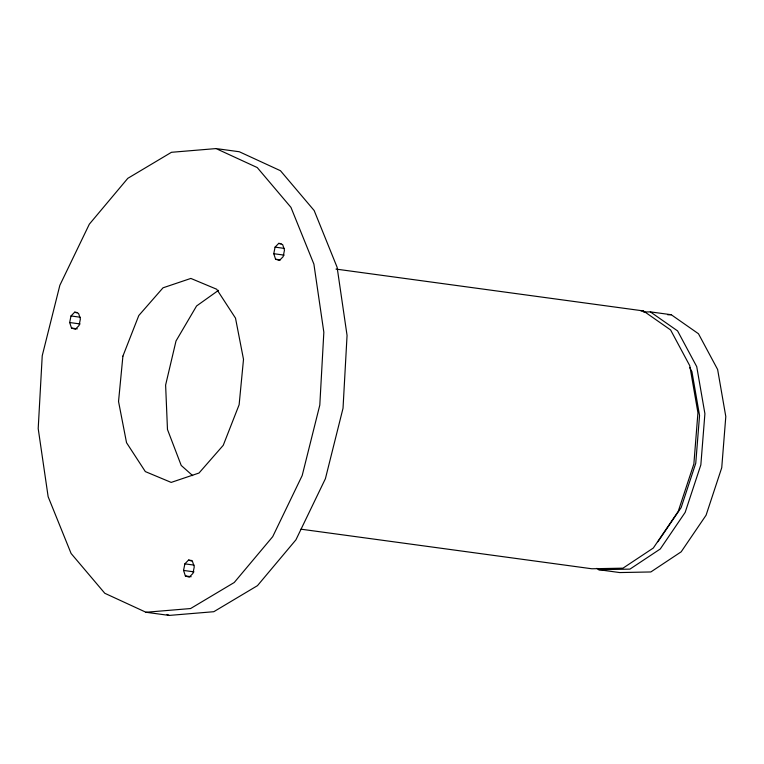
<?xml version="1.0" encoding="UTF-8"?>
<svg xmlns="http://www.w3.org/2000/svg" width="764" height="764" viewBox="0 0 764 764"><rect width="100%" height="100%" fill="white"/><g stroke="black" fill="none" stroke-linecap="round" stroke-linejoin="round"><path stroke-width="1.15" d="M74.681 312.18L78.568 313.412L80.392 318.922L79.074 325.493L75.397 329.284L71.501 328.052L69.677 322.532L70.995 315.962L74.681 312.18L77.002 312.495M188.546 560.079L192.442 561.301L194.266 566.821L192.948 573.392L189.262 577.173L185.375 575.951L183.551 570.431L184.869 563.861L188.546 560.079L192.031 560.547M278.755 243.353L282.651 244.585L284.475 250.095L283.157 256.666L279.471 260.457L275.584 259.225L273.76 253.705L275.069 247.135L278.755 243.353L281.076 243.668M657.89 541.771L681.135 507.602L695.756 463.251L699.547 415.501L691.917 371.61L689.682 367.436M218.514 290.33L196.577 305.972L176.007 340.992L165.616 385.075L167.478 429.502L181.221 465.448L192.671 475.628M216.059 148.579L171.461 152.294L127.789 178.346L89.331 224.177L59.85 285.306L42.23 355.738L38.2 428.585L48.142 496.715L71.09 553.47L104.802 593.284L145.972 612.26L169.197 615.421L213.805 611.706L257.468 585.654L295.926 539.823L325.407 478.694L343.026 408.262L347.057 335.415L337.115 267.285L314.166 210.53L280.455 170.716L239.285 151.74L216.059 148.579L257.239 167.555L290.95 207.369L313.899 264.124L323.841 332.254L319.801 405.101L302.191 475.533L272.71 536.662L234.252 582.493L190.58 608.545L145.972 612.26M641.063 310.967L643.364 310.919L670.601 329.952L689.758 365.698L697.933 412.751L693.874 463.929L678.212 511.422L653.306 548.036L622.975 568.168L591.833 568.769L300.997 529.185M643.412 312.008L650.336 311.874L671.241 314.72L698.468 333.744L717.625 369.489L725.8 416.542L721.741 467.721L706.079 515.213L681.173 551.828L650.842 571.959L619.699 572.561L598.795 569.715L596.846 568.359M667.774 314.787L671.241 314.72M598.795 569.715L629.947 569.113L660.277 548.982L685.174 512.367L700.846 464.875L704.905 413.696L696.73 366.644L677.572 330.898L650.336 311.874M275.069 247.135L284.361 248.405M273.76 253.705L284.208 255.128M275.584 259.225L280.226 259.856M335.988 269.081L643.364 310.919M70.995 315.962L80.277 317.232M69.677 322.532L80.124 323.955M71.501 328.052L77.307 328.845M184.869 563.861L194.151 565.121M183.551 570.431L193.999 571.854M185.375 575.951L191.181 576.734M167.029 614.428L169.197 615.421M122.908 356.11L118.535 401.492L126.537 442.709L145.341 471.598L171.184 482.409L199.003 473.031L223.241 445.317L239.132 404.729L243.506 359.347L235.503 318.13L216.699 289.241L190.847 278.43L163.028 287.808L138.8 315.522L122.908 356.11"/></g></svg>
